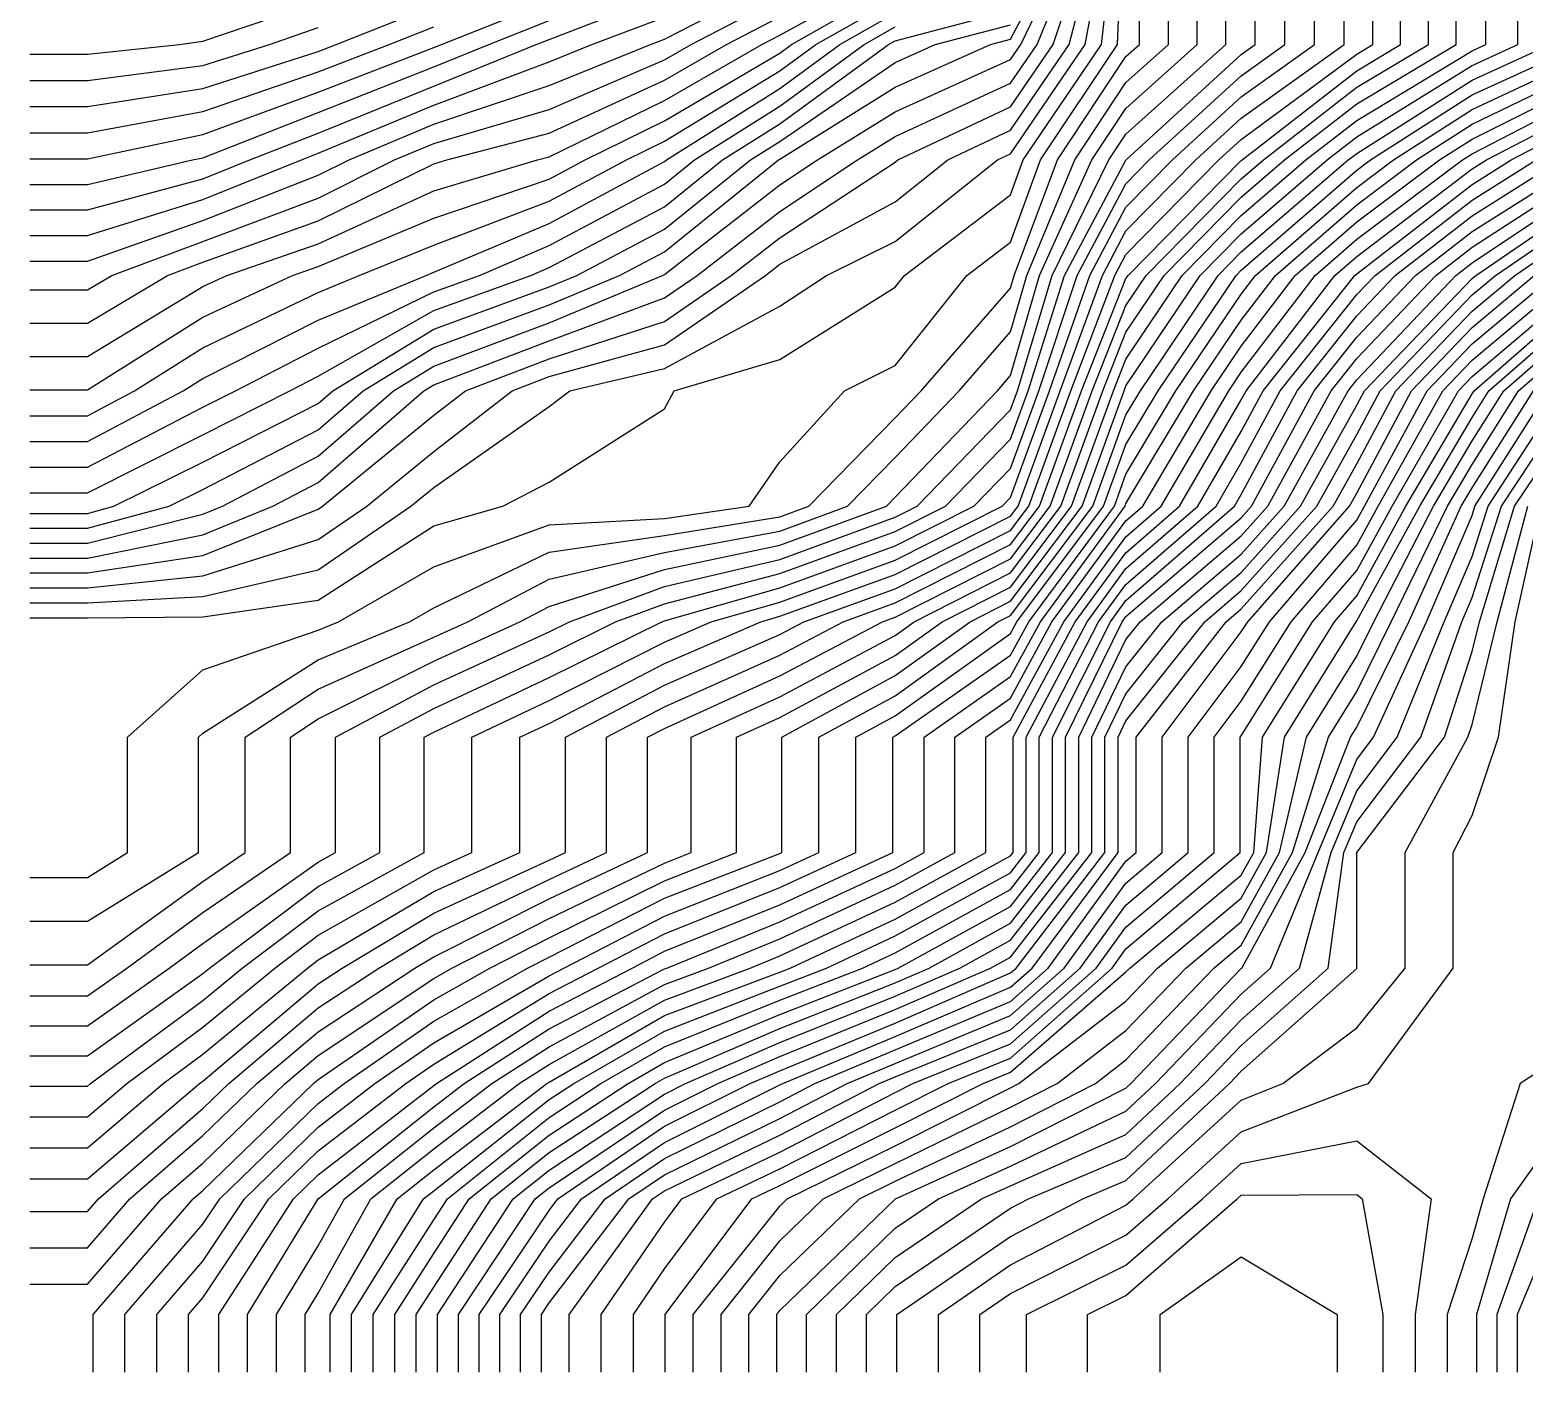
# Model space of a CAD drawing. Header units: metres. Extents: x 549046 to 549770, y 4180130 to 4180826.
# Drawn here: x 549046.4 to 549163.5, y 4180130 to 4180235.1 of the extents above; entities that cross this region are included whole.
import ezdxf

# ---------------------------------------------------------------- set-up
doc = ezdxf.new("R2010")
doc.units = ezdxf.units.M
doc.layers.add('CONTOURS', color=7, linetype='Continuous')
doc.layers.add('CONTOURS_INDEX', color=7, linetype='Continuous')

msp = doc.modelspace()

# ---------------------------------------------------------------- linework, layer by layer
at = {"layer": 'CONTOURS'}
for points in [[(549046.41, 4180196.12, 454), (549050.93, 4180196.12, 454), (549057.32, 4180197.83, 454), (549059.97, 4180199.14, 454), (549069.01, 4180203.83, 454), (549072.53, 4180206.88, 454), (549078.05, 4180210.26, 454), (549087.09, 4180213.6, 454), (549092.62, 4180215.92, 454), (549096.14, 4180217.76, 454), (549105.06, 4180224.96, 454), (549105.18, 4180225.03, 454), (549114.22, 4180230.67, 454), (549121.69, 4180234, 454), (549123.26, 4180234.41, 454), (549127.82, 4180243.04, 454)], [(549046.41, 4180194.95, 456), (549050.93, 4180194.95, 456), (549059.97, 4180197.21, 456), (549061.51, 4180197.83, 456), (549069.01, 4180201.76, 456), (549074.91, 4180206.88, 456), (549078.05, 4180208.8, 456), (549087.09, 4180212.2, 456), (549095.98, 4180215.92, 456), (549096.14, 4180216, 456), (549105.18, 4180223, 456), (549108.14, 4180224.96, 456), (549114.22, 4180228.73, 456), (549123.26, 4180232.82, 456), (549124.07, 4180234, 456), (549128.42, 4180243.04, 456)], [(549046.41, 4180193.78, 458), (549050.93, 4180193.78, 458), (549059.97, 4180195.6, 458), (549065.45, 4180197.83, 458), (549069.01, 4180199.7, 458), (549077.29, 4180206.88, 458), (549078.05, 4180207.34, 458), (549087.09, 4180210.79, 458), (549096.14, 4180214.16, 458), (549098.69, 4180215.92, 458), (549105.18, 4180220.93, 458), (549111.26, 4180224.96, 458), (549114.22, 4180226.79, 458), (549123.26, 4180230.98, 458), (549125.33, 4180234, 458), (549129.01, 4180243.04, 458)], [(549046.41, 4180191.45, 462), (549050.93, 4180191.45, 462), (549059.97, 4180192.39, 462), (549069.01, 4180195.23, 462), (549072.8, 4180197.83, 462), (549078.05, 4180202.13, 462), (549084.2, 4180206.88, 462), (549087.09, 4180207.99, 462), (549096.14, 4180210.47, 462), (549104.05, 4180215.92, 462), (549105.18, 4180216.79, 462), (549114.22, 4180221.67, 462), (549118.34, 4180224.96, 462), (549123.26, 4180227.29, 462), (549127.85, 4180234, 462), (549130.2, 4180243.04, 462)], [(549046.41, 4180190.28, 464), (549050.93, 4180190.28, 464), (549059.97, 4180190.78, 464), (549069.01, 4180192.86, 464), (549076.25, 4180197.83, 464), (549078.05, 4180199.31, 464), (549087.09, 4180205.64, 464), (549088.73, 4180206.88, 464), (549096.14, 4180208.62, 464), (549105.18, 4180213.5, 464), (549108.84, 4180215.92, 464), (549114.22, 4180218.56, 464), (549122.24, 4180224.96, 464), (549123.26, 4180225.44, 464), (549129.11, 4180234, 464), (549130.8, 4180243.04, 464)], [(549046.41, 4180189.11, 466), (549050.93, 4180189.11, 466), (549059.97, 4180189.18, 466), (549069.01, 4180190.49, 466), (549078.05, 4180196.3, 466), (549083.46, 4180197.83, 466), (549087.09, 4180199.73, 466), (549096.14, 4180205.47, 466), (549096.89, 4180206.88, 466), (549105.18, 4180209.34, 466), (549114.22, 4180214.99, 466), (549114.95, 4180215.92, 466), (549123.26, 4180222.23, 466), (549124.25, 4180224.96, 466), (549130.37, 4180234, 466), (549131.39, 4180243.04, 466)], [(549046.41, 4180168.77, 468), (549050.93, 4180168.77, 468), (549054.06, 4180170.71, 468), (549054.06, 4180179.75, 468), (549059.97, 4180185.02, 468), (549069.01, 4180188.14, 468), (549070.59, 4180188.79, 468), (549078.05, 4180193.1, 468), (549087.09, 4180196.39, 468), (549096.14, 4180196.89, 468), (549102.77, 4180197.83, 468), (549105.18, 4180201.32, 468), (549110.24, 4180206.88, 468), (549114.22, 4180208.85, 468), (549119.82, 4180215.92, 468), (549123.26, 4180218.53, 468), (549125.59, 4180224.96, 468), (549131.64, 4180234, 468), (549131.99, 4180243.04, 468)], [(549046.41, 4180161.91, 472), (549050.93, 4180161.91, 472), (549059.97, 4180168.44, 472), (549063.28, 4180170.71, 472), (549063.28, 4180179.75, 472), (549069.01, 4180183.5, 472), (549078.05, 4180187.57, 472), (549080.73, 4180188.79, 472), (549087.09, 4180192.12, 472), (549096.14, 4180194.21, 472), (549105.18, 4180195.89, 472), (549110.49, 4180197.83, 472), (549114.22, 4180201.65, 472), (549119.23, 4180206.88, 472), (549123.26, 4180211.49, 472), (549124.54, 4180215.92, 472), (549128.28, 4180224.96, 472), (549132.3, 4180231.02, 472), (549135.62, 4180234, 472), (549135.62, 4180243.04, 472)], [(549046.41, 4180159.48, 474), (549050.93, 4180159.48, 474), (549054.01, 4180161.67, 474), (549059.97, 4180166.02, 474), (549066.83, 4180170.71, 474), (549066.83, 4180179.75, 474), (549069.01, 4180181.18, 474), (549078.05, 4180185.71, 474), (549084.8, 4180188.79, 474), (549087.09, 4180189.99, 474), (549096.14, 4180192.88, 474), (549105.18, 4180194.78, 474), (549113.53, 4180197.83, 474), (549114.22, 4180198.54, 474), (549122.22, 4180206.88, 474), (549123.26, 4180208.07, 474), (549125.52, 4180215.92, 474), (549129.62, 4180224.96, 474), (549132.3, 4180229, 474), (549137.88, 4180234, 474), (549137.88, 4180243.04, 474)], [(549046.41, 4180157.13, 476), (549050.93, 4180157.13, 476), (549057.33, 4180161.67, 476), (549059.97, 4180163.6, 476), (549069.01, 4180169.97, 476), (549070.35, 4180170.71, 476), (549070.35, 4180179.75, 476), (549078.05, 4180183.86, 476), (549087.09, 4180188.01, 476), (549088.68, 4180188.79, 476), (549096.14, 4180191.54, 476), (549105.18, 4180193.67, 476), (549114.22, 4180196.97, 476), (549115.94, 4180197.83, 476), (549123.26, 4180205.38, 476), (549123.8, 4180206.88, 476), (549126.51, 4180215.92, 476), (549130.96, 4180224.96, 476), (549132.3, 4180226.98, 476), (549140.13, 4180234, 476), (549140.13, 4180243.04, 476)], [(549046.41, 4180154.78, 478), (549050.93, 4180154.78, 478), (549059.97, 4180161.24, 478), (549060.49, 4180161.67, 478), (549069.01, 4180168.06, 478), (549073.83, 4180170.71, 478), (549073.83, 4180179.75, 478), (549078.05, 4180182, 478), (549087.09, 4180186.21, 478), (549092.31, 4180188.79, 478), (549096.14, 4180190.2, 478), (549105.18, 4180192.56, 478), (549114.22, 4180195.85, 478), (549118.16, 4180197.83, 478), (549123.26, 4180203.09, 478), (549124.64, 4180206.88, 478), (549127.49, 4180215.92, 478), (549132.3, 4180224.95, 478), (549132.31, 4180224.96, 478), (549141.34, 4180233.23, 478), (549142.42, 4180234, 478), (549142.42, 4180243.04, 478)], [(549046.41, 4180150.01, 482), (549050.93, 4180150.01, 482), (549054.01, 4180152.63, 482), (549059.97, 4180157.03, 482), (549065.59, 4180161.67, 482), (549069.01, 4180164.23, 482), (549078.05, 4180169.37, 482), (549081.03, 4180170.71, 482), (549081.03, 4180179.75, 482), (549087.09, 4180182.63, 482), (549096.14, 4180187.19, 482), (549099.8, 4180188.79, 482), (549105.18, 4180190.33, 482), (549114.22, 4180193.62, 482), (549122.6, 4180197.83, 482), (549123.26, 4180198.51, 482), (549126.31, 4180206.88, 482), (549129.46, 4180215.92, 482), (549132.3, 4180221.25, 482), (549135.95, 4180224.96, 482), (549141.34, 4180229.89, 482), (549147.08, 4180234, 482), (549147.08, 4180243.04, 482)], [(549046.41, 4180147.59, 484), (549050.93, 4180147.59, 484), (549056.86, 4180152.63, 484), (549059.97, 4180154.92, 484), (549068.15, 4180161.67, 484), (549069.01, 4180162.31, 484), (549078.05, 4180167.66, 484), (549084.81, 4180170.71, 484), (549084.81, 4180179.75, 484), (549087.09, 4180180.83, 484), (549096.14, 4180185.51, 484), (549103.68, 4180188.79, 484), (549105.18, 4180189.22, 484), (549114.22, 4180192.5, 484), (549123.26, 4180197.05, 484), (549123.85, 4180197.83, 484), (549127.14, 4180206.88, 484), (549130.45, 4180215.92, 484), (549132.3, 4180219.4, 484), (549137.77, 4180224.96, 484), (549141.34, 4180228.23, 484), (549149.41, 4180234, 484), (549149.41, 4180243.04, 484)], [(549046.41, 4180145.17, 486), (549050.93, 4180145.17, 486), (549059.71, 4180152.63, 486), (549059.97, 4180152.81, 486), (549069.01, 4180160.43, 486), (549070.89, 4180161.67, 486), (549078.05, 4180165.96, 486), (549087.09, 4180170.11, 486), (549088.37, 4180170.71, 486), (549088.37, 4180179.75, 486), (549096.14, 4180183.82, 486), (549105.18, 4180187.8, 486), (549107.06, 4180188.79, 486), (549114.22, 4180191.38, 486), (549123.26, 4180195.95, 486), (549124.69, 4180197.83, 486), (549127.98, 4180206.88, 486), (549131.43, 4180215.92, 486), (549132.3, 4180217.55, 486), (549139.59, 4180224.96, 486), (549141.34, 4180226.56, 486), (549150.38, 4180233.25, 486), (549151.65, 4180234, 486), (549151.65, 4180243.04, 486)], [(549046.41, 4180142.6, 488), (549050.93, 4180142.6, 488), (549051.78, 4180143.58, 488), (549059.97, 4180150.68, 488), (549061.99, 4180152.63, 488), (549069.01, 4180158.56, 488), (549073.74, 4180161.67, 488), (549078.05, 4180164.26, 488), (549087.09, 4180168.59, 488), (549091.59, 4180170.71, 488), (549091.59, 4180179.75, 488), (549096.14, 4180182.13, 488), (549105.18, 4180186.17, 488), (549110.15, 4180188.79, 488), (549114.22, 4180190.27, 488), (549123.26, 4180194.84, 488), (549125.52, 4180197.83, 488), (549128.81, 4180206.88, 488), (549132.3, 4180215.67, 488), (549132.47, 4180215.92, 488), (549141.34, 4180224.91, 488), (549141.4, 4180224.96, 488), (549150.38, 4180231.95, 488), (549153.82, 4180234, 488), (549153.82, 4180243.04, 488)], [(549046.41, 4180136.9, 492), (549050.93, 4180136.9, 492), (549056.72, 4180143.58, 492), (549059.97, 4180146.39, 492), (549066.42, 4180152.63, 492), (549069.01, 4180154.81, 492), (549078.05, 4180160.86, 492), (549079.48, 4180161.67, 492), (549087.09, 4180165.56, 492), (549096.14, 4180169.89, 492), (549098.23, 4180170.71, 492), (549098.23, 4180179.75, 492), (549105.18, 4180182.92, 492), (549114.22, 4180187.72, 492), (549115.7, 4180188.79, 492), (549123.26, 4180192.62, 492), (549127.2, 4180197.83, 492), (549130.48, 4180206.88, 492), (549132.3, 4180211.47, 492), (549135.29, 4180215.92, 492), (549141.34, 4180222.04, 492), (549144.73, 4180224.96, 492), (549150.38, 4180229.36, 492), (549158.17, 4180234, 492), (549158.17, 4180243.04, 492)], [(549051.36, 4180130.02, 494), (549051.36, 4180134.54, 494), (549059.2, 4180143.58, 494), (549059.97, 4180144.25, 494), (549068.64, 4180152.63, 494), (549069.01, 4180152.94, 494), (549078.05, 4180159.18, 494), (549082.45, 4180161.67, 494), (549087.09, 4180164.04, 494), (549096.14, 4180168.51, 494), (549101.79, 4180170.71, 494), (549101.79, 4180179.75, 494), (549105.18, 4180181.3, 494), (549114.22, 4180186.15, 494), (549117.89, 4180188.79, 494), (549123.26, 4180191.51, 494), (549128.04, 4180197.83, 494), (549131.31, 4180206.88, 494), (549132.3, 4180209.36, 494), (549136.71, 4180215.92, 494), (549141.34, 4180220.61, 494), (549146.4, 4180224.96, 494), (549150.38, 4180228.06, 494), (549159.43, 4180233.51, 494), (549160.49, 4180234, 494), (549160.49, 4180243.04, 494)], [(549053.85, 4180130.02, 496), (549053.85, 4180134.54, 496), (549059.97, 4180141.6, 496), (549061.29, 4180143.58, 496), (549069.01, 4180151.07, 496), (549071.03, 4180152.63, 496), (549078.05, 4180157.5, 496), (549085.41, 4180161.67, 496), (549087.09, 4180162.53, 496), (549096.14, 4180167.13, 496), (549105.18, 4180170.64, 496), (549105.32, 4180170.71, 496), (549105.32, 4180179.75, 496), (549114.22, 4180184.57, 496), (549120.08, 4180188.79, 496), (549123.26, 4180190.4, 496), (549128.87, 4180197.83, 496), (549132.15, 4180206.88, 496), (549132.3, 4180207.26, 496), (549138.12, 4180215.92, 496), (549141.34, 4180219.18, 496), (549148.06, 4180224.96, 496), (549150.38, 4180226.77, 496), (549159.43, 4180232.36, 496), (549163.02, 4180234, 496), (549163.02, 4180243.04, 496)], [(549046.41, 4180217.04, 434), (549050.93, 4180217.04, 434), (549059.97, 4180220.22, 434), (549069.01, 4180223.76, 434), (549071.42, 4180224.96, 434), (549078.05, 4180227.75, 434), (549087.09, 4180230.78, 434), (549095.03, 4180234, 434), (549096.14, 4180234.42, 434), (549105.18, 4180239.06, 434)], [(549046.41, 4180206.96, 442), (549050.93, 4180206.96, 442), (549059.97, 4180212.64, 442), (549066.99, 4180215.92, 442), (549069.01, 4180216.62, 442), (549078.05, 4180220.41, 442), (549087.09, 4180223.45, 442), (549089.91, 4180224.96, 442), (549096.14, 4180228.02, 442), (549105.18, 4180233.33, 442), (549106.1, 4180234, 442), (549114.22, 4180238.61, 442)], [(549046.41, 4180214.78, 436), (549050.93, 4180214.78, 436), (549052.84, 4180215.92, 436), (549059.97, 4180218.58, 436), (549069.01, 4180221.97, 436), (549074.99, 4180224.96, 436), (549078.05, 4180226.25, 436), (549087.09, 4180228.92, 436), (549096.14, 4180232.79, 436), (549098.23, 4180234, 436), (549105.18, 4180237.62, 436)], [(549046.41, 4180204.93, 444), (549050.93, 4180204.93, 444), (549054.61, 4180206.88, 444), (549059.97, 4180210.24, 444), (549069.01, 4180214.59, 444), (549072.2, 4180215.92, 444), (549078.05, 4180218.28, 444), (549087.09, 4180221.72, 444), (549093.15, 4180224.96, 444), (549096.14, 4180226.43, 444), (549105.18, 4180231.95, 444), (549108, 4180234, 444), (549114.22, 4180237.53, 444)], [(549046.41, 4180225.04, 426), (549050.93, 4180225.04, 426), (549059.97, 4180226.94, 426), (549069.01, 4180230.27, 426), (549078.05, 4180233.76, 426), (549078.65, 4180234, 426), (549087.09, 4180237.34, 426)], [(549046.41, 4180233.24, 418), (549050.93, 4180233.24, 418), (549058.12, 4180234, 418), (549059.97, 4180234.25, 418), (549069.01, 4180237.33, 418)], [(549046.41, 4180229.14, 422), (549050.93, 4180229.14, 422), (549059.97, 4180230.56, 422), (549069.01, 4180233.46, 422), (549070.41, 4180234, 422), (549078.05, 4180237.03, 422)], [(549046.41, 4180202.92, 446), (549050.93, 4180202.92, 446), (549058.43, 4180206.88, 446), (549059.97, 4180207.84, 446), (549069.01, 4180212.4, 446), (549077.45, 4180215.92, 446), (549078.05, 4180216.16, 446), (549087.09, 4180219.99, 446), (549096.14, 4180224.83, 446), (549096.3, 4180224.96, 446), (549105.18, 4180230.56, 446), (549109.89, 4180234, 446), (549114.22, 4180236.46, 446)], [(549046.41, 4180212.17, 438), (549050.93, 4180212.17, 438), (549057.2, 4180215.92, 438), (549059.97, 4180216.95, 438), (549069.01, 4180220.19, 438), (549078.05, 4180224.65, 438), (549079.07, 4180224.96, 438), (549087.09, 4180227.06, 438), (549096.14, 4180231.2, 438), (549101, 4180234, 438), (549105.18, 4180236.18, 438)], [(549046.41, 4180219.04, 432), (549050.93, 4180219.04, 432), (549059.97, 4180221.85, 432), (549067.69, 4180224.96, 432), (549069.01, 4180225.48, 432), (549078.05, 4180229.25, 432), (549087.09, 4180232.64, 432), (549090.44, 4180234, 432), (549096.14, 4180236.15, 432)], [(549046.41, 4180223.04, 428), (549050.93, 4180223.04, 428), (549059.15, 4180224.96, 428), (549059.97, 4180225.13, 428), (549069.01, 4180228.67, 428), (549078.05, 4180232.26, 428), (549082.37, 4180234, 428), (549087.09, 4180235.87, 428)], [(549046.41, 4180197.28, 452), (549050.93, 4180197.28, 452), (549052.98, 4180197.83, 452), (549059.97, 4180201.29, 452), (549069.01, 4180205.89, 452), (549070.14, 4180206.88, 452), (549078.05, 4180211.71, 452), (549087.09, 4180215.01, 452), (549089.27, 4180215.92, 452), (549096.14, 4180219.53, 452), (549102.87, 4180224.96, 452), (549105.18, 4180226.41, 452), (549114.22, 4180232.6, 452), (549117.35, 4180234, 452), (549123.26, 4180235.53, 452)], [(549046.41, 4180227.09, 424), (549050.93, 4180227.09, 424), (549059.97, 4180228.75, 424), (549069.01, 4180231.86, 424), (549074.57, 4180234, 424), (549078.05, 4180235.38, 424)], [(549046.41, 4180200.91, 448), (549050.93, 4180200.91, 448), (549059.97, 4180205.59, 448), (549062.51, 4180206.88, 448), (549069.01, 4180210.21, 448), (549078.05, 4180214.63, 448), (549081.63, 4180215.92, 448), (549087.09, 4180218.26, 448), (549096.14, 4180223.06, 448), (549098.49, 4180224.96, 448), (549105.18, 4180229.18, 448), (549111.79, 4180234, 448), (549114.22, 4180235.38, 448)], [(549056.35, 4180130.02, 498), (549056.35, 4180134.54, 498), (549059.97, 4180138.72, 498), (549063.22, 4180143.58, 498), (549069.01, 4180149.2, 498), (549073.45, 4180152.63, 498), (549078.05, 4180155.82, 498), (549087.09, 4180161.07, 498), (549088.25, 4180161.67, 498), (549096.14, 4180165.74, 498), (549105.18, 4180169.31, 498), (549108.22, 4180170.71, 498), (549108.22, 4180179.75, 498), (549114.22, 4180183, 498), (549122.27, 4180188.79, 498), (549123.26, 4180189.29, 498), (549129.71, 4180197.83, 498), (549132.3, 4180204.99, 498), (549133.43, 4180206.88, 498), (549139.53, 4180215.92, 498), (549141.34, 4180217.75, 498), (549149.72, 4180224.96, 498), (549150.38, 4180225.47, 498), (549159.43, 4180231.21, 498), (549165.55, 4180234, 498)], [(549061.21, 4180130.02, 502), (549061.21, 4180134.54, 502), (549067.07, 4180143.58, 502), (549069.01, 4180145.47, 502), (549078.05, 4180152.46, 502), (549078.27, 4180152.63, 502), (549087.09, 4180158.29, 502), (549093.6, 4180161.67, 502), (549096.14, 4180162.98, 502), (549105.18, 4180166.63, 502), (549114.03, 4180170.71, 502), (549114.03, 4180179.75, 502), (549114.22, 4180179.85, 502), (549123.26, 4180186.18, 502), (549124.68, 4180188.79, 502), (549131.39, 4180197.83, 502), (549132.3, 4180200.36, 502), (549136.2, 4180206.88, 502), (549141.34, 4180214.45, 502), (549142.46, 4180215.92, 502), (549150.38, 4180222.8, 502), (549153.26, 4180224.96, 502), (549159.43, 4180228.91, 502), (549168.47, 4180233.14, 502)], [(549063.47, 4180130.02, 504), (549063.47, 4180134.54, 504), (549068.99, 4180143.58, 504), (549069.01, 4180143.6, 504), (549078.05, 4180150.81, 504), (549080.43, 4180152.63, 504), (549087.09, 4180156.9, 504), (549096.14, 4180161.6, 504), (549096.31, 4180161.67, 504), (549105.18, 4180165.3, 504), (549114.22, 4180169.47, 504), (549116.48, 4180170.71, 504), (549116.48, 4180179.75, 504), (549123.26, 4180184.49, 504), (549125.59, 4180188.79, 504), (549132.23, 4180197.83, 504), (549132.3, 4180198.04, 504), (549137.58, 4180206.88, 504), (549141.34, 4180212.41, 504), (549144.01, 4180215.92, 504), (549150.38, 4180221.45, 504), (549155.06, 4180224.96, 504), (549159.43, 4180227.75, 504), (549168.47, 4180232.13, 504)], [(549065.73, 4180130.02, 506), (549065.73, 4180134.54, 506), (549069.01, 4180139.92, 506), (549071.06, 4180143.58, 506), (549078.05, 4180149.16, 506), (549082.6, 4180152.63, 506), (549087.09, 4180155.51, 506), (549096.14, 4180160.38, 506), (549099.58, 4180161.67, 506), (549105.18, 4180163.96, 506), (549114.22, 4180168.15, 506), (549118.9, 4180170.71, 506), (549118.9, 4180179.75, 506), (549123.26, 4180182.8, 506), (549126.5, 4180188.79, 506), (549132.3, 4180196.7, 506), (549133.61, 4180197.83, 506), (549138.97, 4180206.88, 506), (549141.34, 4180210.37, 506), (549145.57, 4180215.92, 506), (549150.38, 4180220.1, 506), (549156.86, 4180224.96, 506), (549159.43, 4180226.6, 506), (549168.47, 4180231.11, 506)], [(549067.99, 4180130.02, 508), (549067.99, 4180134.54, 508), (549069.01, 4180136.21, 508), (549073.13, 4180143.58, 508), (549078.05, 4180147.51, 508), (549084.76, 4180152.63, 508), (549087.09, 4180154.12, 508), (549096.14, 4180159.16, 508), (549102.84, 4180161.67, 508), (549105.18, 4180162.62, 508), (549114.22, 4180166.83, 508), (549121.31, 4180170.71, 508), (549121.31, 4180179.75, 508), (549123.26, 4180181.11, 508), (549127.42, 4180188.79, 508), (549132.3, 4180195.45, 508), (549135.05, 4180197.83, 508), (549140.35, 4180206.88, 508), (549141.34, 4180208.33, 508), (549147.13, 4180215.92, 508), (549150.38, 4180218.75, 508), (549158.66, 4180224.96, 508), (549159.43, 4180225.45, 508), (549168.47, 4180230.1, 508)], [(549071.62, 4180130.02, 512), (549071.62, 4180134.54, 512), (549077.26, 4180143.58, 512), (549078.05, 4180144.21, 512), (549087.09, 4180151.36, 512), (549089.04, 4180152.63, 512), (549096.14, 4180156.72, 512), (549105.18, 4180160.25, 512), (549108.82, 4180161.67, 512), (549114.22, 4180164.18, 512), (549123.26, 4180169.13, 512), (549124.49, 4180170.71, 512), (549124.49, 4180179.75, 512), (549129.25, 4180188.79, 512), (549132.3, 4180192.96, 512), (549137.93, 4180197.83, 512), (549141.34, 4180203.7, 512), (549143.05, 4180206.88, 512), (549150.24, 4180215.92, 512), (549150.38, 4180216.05, 512), (549159.43, 4180223.03, 512), (549162.49, 4180224.96, 512), (549168.47, 4180228.07, 512)], [(549073.31, 4180130.02, 514), (549073.31, 4180134.54, 514), (549078.05, 4180141.95, 514), (549079.12, 4180143.58, 514), (549087.09, 4180149.97, 514), (549091.16, 4180152.63, 514), (549096.14, 4180155.49, 514), (549105.18, 4180159.15, 514), (549111.66, 4180161.67, 514), (549114.22, 4180162.86, 514), (549123.26, 4180167.81, 514), (549125.51, 4180170.71, 514), (549125.51, 4180179.75, 514), (549130.16, 4180188.79, 514), (549132.3, 4180191.71, 514), (549139.36, 4180197.83, 514), (549141.34, 4180201.23, 514), (549144.38, 4180206.88, 514), (549150.38, 4180214.41, 514), (549151.82, 4180215.92, 514), (549159.43, 4180221.81, 514), (549164.44, 4180224.96, 514)], [(549075, 4180130.02, 516), (549075, 4180134.54, 516), (549078.05, 4180139.32, 516), (549080.84, 4180143.58, 516), (549087.09, 4180148.59, 516), (549093.28, 4180152.63, 516), (549096.14, 4180154.27, 516), (549105.18, 4180158.04, 516), (549114.22, 4180161.56, 516), (549114.45, 4180161.67, 516), (549123.26, 4180166.49, 516), (549126.54, 4180170.71, 516), (549126.54, 4180179.75, 516), (549131.08, 4180188.79, 516), (549132.3, 4180190.46, 516), (549140.8, 4180197.83, 516), (549141.34, 4180198.76, 516), (549145.71, 4180206.88, 516), (549150.38, 4180212.74, 516), (549153.4, 4180215.92, 516), (549159.43, 4180220.58, 516), (549166.39, 4180224.96, 516)], [(549076.69, 4180130.02, 518), (549076.69, 4180134.54, 518), (549078.05, 4180136.68, 518), (549082.56, 4180143.58, 518), (549087.09, 4180147.21, 518), (549095.4, 4180152.63, 518), (549096.14, 4180153.05, 518), (549105.18, 4180156.94, 518), (549114.22, 4180160.51, 518), (549116.87, 4180161.67, 518), (549123.26, 4180165.17, 518), (549127.57, 4180170.71, 518), (549127.57, 4180179.75, 518), (549131.99, 4180188.79, 518), (549132.3, 4180189.21, 518), (549141.34, 4180196.94, 518), (549142.14, 4180197.83, 518), (549147.04, 4180206.88, 518), (549150.38, 4180211.07, 518), (549154.98, 4180215.92, 518), (549159.43, 4180219.35, 518), (549168.34, 4180224.96, 518)], [(549079.99, 4180130.02, 522), (549079.99, 4180134.54, 522), (549086.01, 4180143.58, 522), (549087.09, 4180144.45, 522), (549096.14, 4180150.54, 522), (549100.32, 4180152.63, 522), (549105.18, 4180154.73, 522), (549114.22, 4180158.41, 522), (549121.69, 4180161.67, 522), (549123.26, 4180162.53, 522), (549129.62, 4180170.71, 522), (549129.62, 4180179.75, 522), (549132.3, 4180185.27, 522), (549135.1, 4180188.79, 522), (549141.34, 4180194.09, 522), (549144.7, 4180197.83, 522), (549149.7, 4180206.88, 522), (549150.38, 4180207.74, 522), (549158.15, 4180215.92, 522), (549159.43, 4180216.9, 522), (549168.47, 4180222.94, 522)], [(549081.61, 4180130.02, 524), (549081.61, 4180134.54, 524), (549087.09, 4180142.69, 524), (549087.78, 4180143.58, 524), (549096.14, 4180149.28, 524), (549102.86, 4180152.63, 524), (549105.18, 4180153.63, 524), (549114.22, 4180157.36, 524), (549123.26, 4180161.28, 524), (549123.7, 4180161.67, 524), (549130.65, 4180170.71, 524), (549130.65, 4180179.75, 524), (549132.3, 4180183.15, 524), (549136.79, 4180188.79, 524), (549141.34, 4180192.66, 524), (549145.98, 4180197.83, 524), (549150.38, 4180205.76, 524), (549150.98, 4180206.88, 524), (549159.43, 4180215.67, 524), (549159.72, 4180215.92, 524), (549168.47, 4180221.9, 524)], [(549083.24, 4180130.02, 526), (549083.24, 4180134.54, 526), (549087.09, 4180140.27, 526), (549089.64, 4180143.58, 526), (549096.14, 4180148.01, 526), (549105.18, 4180152.51, 526), (549105.4, 4180152.63, 526), (549114.22, 4180156.3, 526), (549123.26, 4180160.17, 526), (549124.95, 4180161.67, 526), (549131.68, 4180170.71, 526), (549131.68, 4180179.75, 526), (549132.3, 4180181.04, 526), (549138.47, 4180188.79, 526), (549141.34, 4180191.23, 526), (549147.25, 4180197.83, 526), (549150.38, 4180203.46, 526), (549152.21, 4180206.88, 526), (549159.43, 4180214.39, 526), (549161.25, 4180215.92, 526), (549168.47, 4180220.85, 526)], [(549084.86, 4180130.02, 528), (549084.86, 4180134.54, 528), (549087.09, 4180137.86, 528), (549091.49, 4180143.58, 528), (549096.14, 4180146.75, 528), (549105.18, 4180151.2, 528), (549107.92, 4180152.63, 528), (549114.22, 4180155.25, 528), (549123.26, 4180159.05, 528), (549126.2, 4180161.67, 528), (549132.3, 4180170.04, 528), (549133.1, 4180170.71, 528), (549133.1, 4180179.75, 528), (549140.15, 4180188.79, 528), (549141.34, 4180189.8, 528), (549148.53, 4180197.83, 528), (549150.38, 4180201.16, 528), (549153.44, 4180206.88, 528), (549159.43, 4180213.11, 528), (549162.78, 4180215.92, 528), (549168.47, 4180219.81, 528)], [(549088.67, 4180130.02, 532), (549088.67, 4180134.54, 532), (549095.2, 4180143.58, 532), (549096.14, 4180144.22, 532), (549105.18, 4180148.57, 532), (549112.97, 4180152.63, 532), (549114.22, 4180153.15, 532), (549123.26, 4180156.83, 532), (549128.71, 4180161.67, 532), (549132.3, 4180166.6, 532), (549137.18, 4180170.71, 532), (549137.18, 4180179.75, 532), (549141.34, 4180185.28, 532), (549143.54, 4180188.79, 532), (549150.38, 4180196.75, 532), (549150.98, 4180197.83, 532), (549155.9, 4180206.88, 532), (549159.43, 4180210.55, 532), (549165.83, 4180215.92, 532)], [(549091.18, 4180130.02, 534), (549091.18, 4180134.54, 534), (549096.14, 4180141.76, 534), (549097.5, 4180143.58, 534), (549105.18, 4180147.26, 534), (549114.22, 4180151.92, 534), (549115.6, 4180152.63, 534), (549123.26, 4180155.72, 534), (549129.96, 4180161.67, 534), (549132.3, 4180164.88, 534), (549139.22, 4180170.71, 534), (549139.22, 4180179.75, 534), (549141.34, 4180182.57, 534), (549145.24, 4180188.79, 534), (549150.38, 4180194.78, 534), (549152.07, 4180197.83, 534), (549157.13, 4180206.88, 534), (549159.43, 4180209.27, 534), (549167.35, 4180215.92, 534)], [(549093.7, 4180130.02, 536), (549093.7, 4180134.54, 536), (549096.14, 4180138.1, 536), (549100.25, 4180143.58, 536), (549105.18, 4180145.94, 536), (549114.22, 4180150.53, 536), (549118.36, 4180152.63, 536), (549123.26, 4180154.61, 536), (549131.21, 4180161.67, 536), (549132.3, 4180163.16, 536), (549141.26, 4180170.71, 536), (549141.26, 4180179.75, 536), (549141.34, 4180179.86, 536), (549146.93, 4180188.79, 536), (549150.38, 4180192.8, 536), (549153.15, 4180197.83, 536), (549158.36, 4180206.88, 536), (549159.43, 4180207.99, 536), (549168.47, 4180215.64, 536)], [(549096.2, 4180130.02, 538), (549096.2, 4180134.54, 538), (549102.99, 4180143.58, 538), (549105.18, 4180144.63, 538), (549114.22, 4180149.14, 538), (549121.11, 4180152.63, 538), (549123.26, 4180153.5, 538), (549132.3, 4180161.37, 538), (549132.59, 4180161.67, 538), (549141.34, 4180168.95, 538), (549142.31, 4180170.71, 538), (549143, 4180179.75, 538), (549148.63, 4180188.79, 538), (549150.38, 4180190.83, 538), (549154.24, 4180197.83, 538), (549159.43, 4180206.63, 538), (549159.58, 4180206.88, 538), (549168.47, 4180214.63, 538)], [(549100.57, 4180130.02, 542), (549100.57, 4180134.54, 542), (549105.18, 4180140.3, 542), (549108.58, 4180143.58, 542), (549114.22, 4180146.36, 542), (549123.26, 4180150.76, 542), (549126.91, 4180152.63, 542), (549132.3, 4180156.77, 542), (549136.98, 4180161.67, 542), (549141.34, 4180165.3, 542), (549144.33, 4180170.71, 542), (549146.45, 4180179.75, 542), (549150.38, 4180186.1, 542), (549151.72, 4180188.79, 542), (549156.41, 4180197.83, 542), (549159.43, 4180202.95, 542), (549161.9, 4180206.88, 542), (549168.47, 4180212.6, 542)], [(549102.75, 4180130.02, 544), (549102.75, 4180134.54, 544), (549105.18, 4180137.58, 544), (549111.41, 4180143.58, 544), (549114.22, 4180144.97, 544), (549123.26, 4180149.22, 544), (549129.9, 4180152.63, 544), (549132.3, 4180154.47, 544), (549139.18, 4180161.67, 544), (549141.34, 4180163.47, 544), (549145.34, 4180170.71, 544), (549148.18, 4180179.75, 544), (549150.38, 4180183.32, 544), (549153.09, 4180188.79, 544), (549157.49, 4180197.83, 544), (549159.43, 4180201.11, 544), (549163.06, 4180206.88, 544), (549168.47, 4180211.59, 544)], [(549104.93, 4180130.02, 546), (549104.93, 4180134.54, 546), (549105.18, 4180134.85, 546), (549114.22, 4180143.57, 546), (549114.24, 4180143.58, 546), (549123.26, 4180147.69, 546), (549132.3, 4180152.26, 546), (549132.69, 4180152.63, 546), (549141.34, 4180161.64, 546), (549141.37, 4180161.67, 546), (549146.35, 4180170.71, 546), (549149.9, 4180179.75, 546), (549150.38, 4180180.53, 546), (549154.47, 4180188.79, 546), (549158.58, 4180197.83, 546), (549159.43, 4180199.27, 546), (549164.23, 4180206.88, 546)], [(549107.26, 4180130.02, 548), (549107.26, 4180134.54, 548), (549114.22, 4180141.29, 548), (549117.61, 4180143.58, 548), (549123.26, 4180146.15, 548), (549132.3, 4180150.45, 548), (549134.62, 4180152.63, 548), (549141.34, 4180159.63, 548), (549143.63, 4180161.67, 548), (549147.36, 4180170.71, 548), (549150.38, 4180178, 548), (549151.71, 4180179.75, 548), (549155.85, 4180188.79, 548), (549159.43, 4180197.12, 548), (549159.65, 4180197.83, 548), (549165.39, 4180206.88, 548)], [(549111.96, 4180130.02, 552), (549111.96, 4180134.54, 552), (549114.22, 4180136.73, 552), (549123.26, 4180142.86, 552), (549124.65, 4180143.58, 552), (549132.3, 4180146.83, 552), (549138.49, 4180152.63, 552), (549141.34, 4180155.6, 552), (549148.14, 4180161.67, 552), (549149.38, 4180170.71, 552), (549150.38, 4180173.13, 552), (549155.41, 4180179.75, 552), (549158.61, 4180188.79, 552), (549159.43, 4180190.69, 552), (549161.72, 4180197.83, 552), (549167.71, 4180206.88, 552)], [(549114.34, 4180130.02, 554), (549114.34, 4180134.54, 554), (549123.26, 4180140.63, 554), (549128.91, 4180143.58, 554), (549132.3, 4180145.02, 554), (549140.42, 4180152.63, 554), (549141.34, 4180153.58, 554), (549150.38, 4180161.64, 554), (549150.4, 4180161.67, 554), (549150.4, 4180170.71, 554), (549157.26, 4180179.75, 554), (549159.43, 4180186.46, 554), (549160, 4180188.79, 554), (549162.75, 4180197.83, 554), (549168.47, 4180206.34, 554)], [(549117.6, 4180130.02, 556), (549117.6, 4180134.54, 556), (549123.26, 4180138.41, 556), (549132.3, 4180143.1, 556), (549132.86, 4180143.58, 556), (549141.34, 4180151.33, 556), (549144.59, 4180152.63, 556), (549150.38, 4180156.98, 556), (549154.18, 4180161.67, 556), (549154.18, 4180170.71, 556), (549159.1, 4180179.75, 556), (549159.43, 4180180.75, 556), (549161.4, 4180188.79, 556), (549163.79, 4180197.83, 556)], [(549120.85, 4180130.02, 558), (549120.85, 4180134.54, 558), (549123.26, 4180136.19, 558), (549132.3, 4180140.75, 558), (549135.57, 4180143.58, 558), (549141.34, 4180148.85, 558), (549150.38, 4180152.35, 558), (549151.3, 4180152.63, 558), (549157.95, 4180161.67, 558), (549157.95, 4180170.71, 558), (549159.43, 4180173.61, 558), (549161.48, 4180179.75, 558), (549162.79, 4180188.79, 558), (549164.82, 4180197.83, 558)], [(549168.47, 4180156.02, 558), (549163.19, 4180152.63, 558), (549160.29, 4180143.58, 558), (549159.43, 4180140.52, 558), (549157.46, 4180134.54, 558), (549157.46, 4180130.02, 558)], [(549168.47, 4180152.07, 556), (549162.44, 4180143.58, 556), (549159.77, 4180134.54, 556), (549159.77, 4180130.02, 556)], [(549129.29, 4180130.02, 562), (549129.29, 4180134.54, 562), (549132.3, 4180136.03, 562), (549141.01, 4180143.58, 562), (549141.34, 4180143.89, 562), (549150.38, 4180143.93, 562), (549150.82, 4180143.58, 562), (549152.44, 4180134.54, 562), (549152.44, 4180130.02, 562)], [(549164.59, 4180143.58, 554), (549161.36, 4180134.54, 554), (549161.36, 4180130.02, 554)], [(549166.74, 4180143.58, 552), (549162.95, 4180134.54, 552), (549162.95, 4180130.02, 552)], [(549134.99, 4180130.02, 564), (549134.99, 4180134.54, 564), (549141.34, 4180139.05, 564), (549148.84, 4180134.54, 564), (549148.84, 4180130.02, 564)]]:
    msp.add_polyline3d(points, dxfattribs=at)
at = {"layer": 'CONTOURS_INDEX'}
for points in [[(549046.41, 4180192.61, 460), (549050.93, 4180192.61, 460), (549059.97, 4180193.99, 460), (549069.01, 4180197.6, 460), (549069.34, 4180197.83, 460), (549078.05, 4180204.96, 460), (549080.54, 4180206.88, 460), (549087.09, 4180209.39, 460), (549096.14, 4180212.31, 460), (549101.37, 4180215.92, 460), (549105.18, 4180218.86, 460), (549114.22, 4180224.79, 460), (549114.43, 4180224.96, 460), (549123.26, 4180229.13, 460), (549126.59, 4180234, 460), (549129.61, 4180243.04, 460)], [(549046.41, 4180165.34, 470), (549050.93, 4180165.34, 470), (549059.61, 4180170.71, 470), (549059.61, 4180179.75, 470), (549059.97, 4180180.07, 470), (549069.01, 4180185.82, 470), (549076.15, 4180188.79, 470), (549078.05, 4180189.89, 470), (549087.09, 4180194.25, 470), (549096.14, 4180195.55, 470), (549105.18, 4180197.01, 470), (549107.44, 4180197.83, 470), (549114.22, 4180204.76, 470), (549116.25, 4180206.88, 470), (549123.26, 4180214.91, 470), (549123.55, 4180215.92, 470), (549126.94, 4180224.96, 470), (549132.3, 4180233.05, 470), (549133.37, 4180234, 470), (549133.37, 4180243.04, 470)], [(549046.41, 4180152.42, 480), (549050.93, 4180152.42, 480), (549051.16, 4180152.63, 480), (549059.97, 4180159.13, 480), (549063.04, 4180161.67, 480), (549069.01, 4180166.14, 480), (549077.31, 4180170.71, 480), (549077.31, 4180179.75, 480), (549078.05, 4180180.15, 480), (549087.09, 4180184.42, 480), (549095.94, 4180188.79, 480), (549096.14, 4180188.86, 480), (549105.18, 4180191.45, 480), (549114.22, 4180194.74, 480), (549120.38, 4180197.83, 480), (549123.26, 4180200.8, 480), (549125.47, 4180206.88, 480), (549128.48, 4180215.92, 480), (549132.3, 4180223.1, 480), (549134.13, 4180224.96, 480), (549141.34, 4180231.56, 480), (549144.75, 4180234, 480), (549144.75, 4180243.04, 480)], [(549046.41, 4180139.75, 490), (549050.93, 4180139.75, 490), (549054.25, 4180143.58, 490), (549059.97, 4180148.54, 490), (549064.2, 4180152.63, 490), (549069.01, 4180156.68, 490), (549076.58, 4180161.67, 490), (549078.05, 4180162.55, 490), (549087.09, 4180167.08, 490), (549094.81, 4180170.71, 490), (549094.81, 4180179.75, 490), (549096.14, 4180180.44, 490), (549105.18, 4180184.55, 490), (549113.23, 4180188.79, 490), (549114.22, 4180189.15, 490), (549123.26, 4180193.73, 490), (549126.36, 4180197.83, 490), (549129.64, 4180206.88, 490), (549132.3, 4180213.57, 490), (549133.88, 4180215.92, 490), (549141.34, 4180223.47, 490), (549143.07, 4180224.96, 490), (549150.38, 4180230.66, 490), (549156, 4180234, 490), (549156, 4180243.04, 490)], [(549046.41, 4180209.57, 440), (549050.93, 4180209.57, 440), (549059.97, 4180215.04, 440), (549061.85, 4180215.92, 440), (549069.01, 4180218.4, 440), (549078.05, 4180222.53, 440), (549086.18, 4180224.96, 440), (549087.09, 4180225.2, 440), (549096.14, 4180229.61, 440), (549103.76, 4180234, 440), (549105.18, 4180234.74, 440), (549114.22, 4180239.69, 440)], [(549046.41, 4180221.04, 430), (549050.93, 4180221.04, 430), (549059.97, 4180223.48, 430), (549063.64, 4180224.96, 430), (549069.01, 4180227.07, 430), (549078.05, 4180230.75, 430), (549086.09, 4180234, 430), (549087.09, 4180234.4, 430), (549096.14, 4180237.89, 430)], [(549046.41, 4180198.9, 450), (549050.93, 4180198.9, 450), (549059.97, 4180203.44, 450), (549066.78, 4180206.88, 450), (549069.01, 4180208.02, 450), (549078.05, 4180213.17, 450), (549085.67, 4180215.92, 450), (549087.09, 4180216.53, 450), (549096.14, 4180221.29, 450), (549100.68, 4180224.96, 450), (549105.18, 4180227.8, 450), (549113.69, 4180234, 450), (549114.22, 4180234.3, 450), (549123.26, 4180236.66, 450)], [(549046.41, 4180231.19, 420), (549050.93, 4180231.19, 420), (549059.97, 4180232.36, 420), (549065.19, 4180234, 420), (549069.01, 4180235.33, 420)], [(549058.84, 4180130.02, 500), (549058.84, 4180134.54, 500), (549059.97, 4180135.84, 500), (549065.14, 4180143.58, 500), (549069.01, 4180147.34, 500), (549075.87, 4180152.63, 500), (549078.05, 4180154.14, 500), (549087.09, 4180159.68, 500), (549090.93, 4180161.67, 500), (549096.14, 4180164.36, 500), (549105.18, 4180167.97, 500), (549111.13, 4180170.71, 500), (549111.13, 4180179.75, 500), (549114.22, 4180181.42, 500), (549123.26, 4180187.87, 500), (549123.76, 4180188.79, 500), (549130.55, 4180197.83, 500), (549132.3, 4180202.67, 500), (549134.82, 4180206.88, 500), (549140.94, 4180215.92, 500), (549141.34, 4180216.32, 500), (549150.38, 4180224.15, 500), (549151.47, 4180224.96, 500), (549159.43, 4180230.06, 500), (549168.07, 4180234, 500)], [(549069.94, 4180130.02, 510), (549069.94, 4180134.54, 510), (549075.19, 4180143.58, 510), (549078.05, 4180145.86, 510), (549086.92, 4180152.63, 510), (549087.09, 4180152.74, 510), (549096.14, 4180157.94, 510), (549105.18, 4180161.35, 510), (549105.99, 4180161.67, 510), (549114.22, 4180165.5, 510), (549123.26, 4180170.45, 510), (549123.46, 4180170.71, 510), (549123.46, 4180179.75, 510), (549128.33, 4180188.79, 510), (549132.3, 4180194.2, 510), (549136.49, 4180197.83, 510), (549141.34, 4180206.17, 510), (549141.72, 4180206.88, 510), (549148.68, 4180215.92, 510), (549150.38, 4180217.4, 510), (549159.43, 4180224.26, 510), (549160.54, 4180224.96, 510), (549168.47, 4180229.08, 510)], [(549078.36, 4180130.02, 520), (549078.36, 4180134.54, 520), (549084.29, 4180143.58, 520), (549087.09, 4180145.83, 520), (549096.14, 4180151.8, 520), (549097.79, 4180152.63, 520), (549105.18, 4180155.84, 520), (549114.22, 4180159.46, 520), (549119.28, 4180161.67, 520), (549123.26, 4180163.85, 520), (549128.6, 4180170.71, 520), (549128.6, 4180179.75, 520), (549132.3, 4180187.39, 520), (549133.42, 4180188.79, 520), (549141.34, 4180195.51, 520), (549143.42, 4180197.83, 520), (549148.37, 4180206.88, 520), (549150.38, 4180209.4, 520), (549156.57, 4180215.92, 520), (549159.43, 4180218.13, 520), (549168.47, 4180223.98, 520)], [(549086.49, 4180130.02, 530), (549086.49, 4180134.54, 530), (549087.09, 4180135.44, 530), (549093.35, 4180143.58, 530), (549096.14, 4180145.48, 530), (549105.18, 4180149.88, 530), (549110.44, 4180152.63, 530), (549114.22, 4180154.2, 530), (549123.26, 4180157.94, 530), (549127.46, 4180161.67, 530), (549132.3, 4180168.32, 530), (549135.14, 4180170.71, 530), (549135.14, 4180179.75, 530), (549141.34, 4180188, 530), (549141.84, 4180188.79, 530), (549149.81, 4180197.83, 530), (549150.38, 4180198.87, 530), (549154.67, 4180206.88, 530), (549159.43, 4180211.83, 530), (549164.3, 4180215.92, 530)], [(549098.38, 4180130.02, 540), (549098.38, 4180134.54, 540), (549105.18, 4180143.03, 540), (549105.75, 4180143.58, 540), (549114.22, 4180147.75, 540), (549123.26, 4180152.29, 540), (549123.91, 4180152.63, 540), (549132.3, 4180159.07, 540), (549134.78, 4180161.67, 540), (549141.34, 4180167.13, 540), (549143.32, 4180170.71, 540), (549144.73, 4180179.75, 540), (549150.33, 4180188.79, 540), (549150.38, 4180188.86, 540), (549155.32, 4180197.83, 540), (549159.43, 4180204.79, 540), (549160.74, 4180206.88, 540), (549168.47, 4180213.62, 540)], [(549109.61, 4180130.02, 550), (549109.61, 4180134.54, 550), (549114.22, 4180139.01, 550), (549120.99, 4180143.58, 550), (549123.26, 4180144.62, 550), (549132.3, 4180148.64, 550), (549136.55, 4180152.63, 550), (549141.34, 4180157.61, 550), (549145.89, 4180161.67, 550), (549148.37, 4180170.71, 550), (549150.38, 4180175.56, 550), (549153.56, 4180179.75, 550), (549157.23, 4180188.79, 550), (549159.43, 4180193.91, 550), (549160.69, 4180197.83, 550), (549166.55, 4180206.88, 550)], [(549124.51, 4180130.02, 560), (549124.51, 4180134.54, 560), (549132.3, 4180138.39, 560), (549138.29, 4180143.58, 560), (549141.34, 4180146.37, 560), (549150.38, 4180148.14, 560), (549156.21, 4180143.58, 560), (549154.95, 4180134.54, 560), (549154.95, 4180130.02, 560)]]:
    msp.add_polyline3d(points, dxfattribs=at)

doc.saveas('drawing.dxf')
